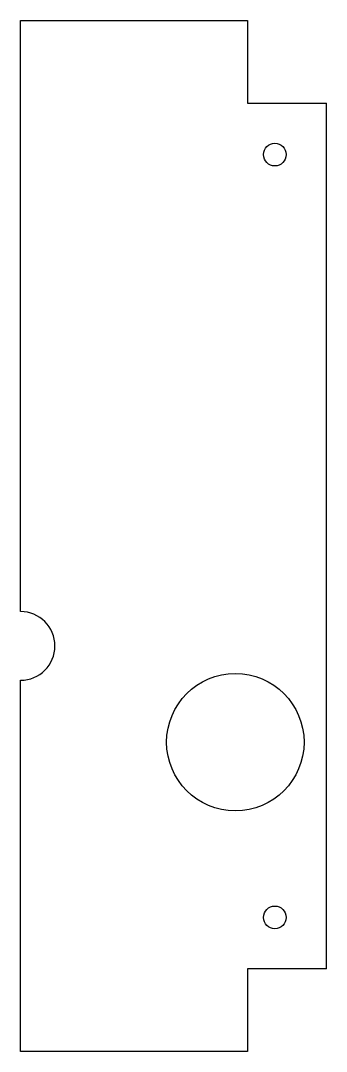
# Model space of a CAD drawing. Header units: millimetres. Extents: x 0 to 89, y 0 to 300.
import ezdxf

# ---------------------------------------------------------------- set-up
doc = ezdxf.new("R2010")
doc.units = ezdxf.units.MM

msp = doc.modelspace()

# ---------------------------------------------------------------- linework, layer by layer
at = {"color": 7, "linetype": 'Continuous', "lineweight": 25}
for p, q in [((0, 128), (0, 300)), ((0, 300), (66, 300)), ((66, 300), (66, 276)), ((66, 276), (89, 276)), ((89, 24), (89, 276)), ((0, 0), (0, 108)), ((89, 24), (66, 24)), ((66, 24), (66, 0)), ((66, 0), (0, 0))]:
    msp.add_line(p, q, dxfattribs=at)
for centre, radius in [((74, 261), 3.3), ((62.5015, 90), 20), ((74, 39), 3.3)]:
    msp.add_circle(centre, radius, dxfattribs=at)
msp.add_arc((0, 118), 10, 270, 90, dxfattribs=at)

doc.saveas('drawing.dxf')
